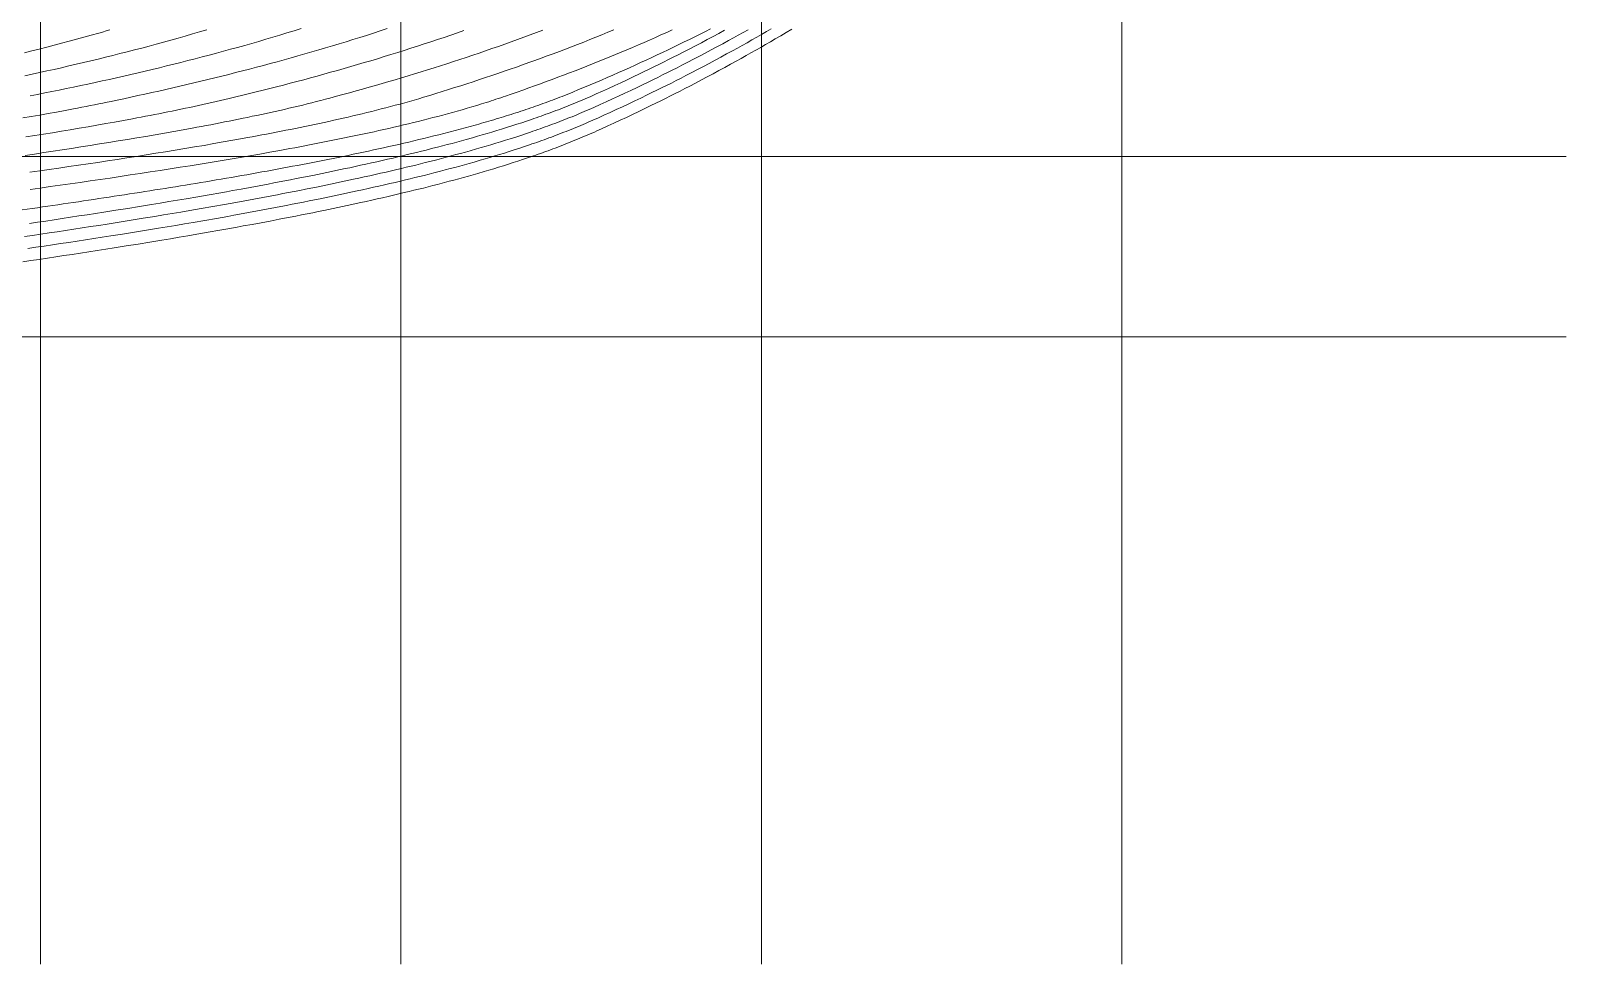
# Model space of a CAD drawing. Extents: x 11249 to 82946, y 15238 to 34763.
# Drawn here: x 61420 to 63550, y 24500 to 25796 of the extents above; entities that cross this region are included whole.
import ezdxf

# ---------------------------------------------------------------- set-up
doc = ezdxf.new("R2010")
doc.units = 0
doc.header["$LTSCALE"] = 250
doc.layers.add('03_Lines_Frames1', color=7, linetype='CONTINUOUS', lineweight=15)
doc.layers.add('03_Lines_Grid', color=253, linetype='CONTINUOUS', lineweight=15)
doc.layers.add('Make2D$Annotation$S0CO1', color=1, linetype='CONTINUOUS', true_color=0xff0000)

# ---------------------------------------------------------------- blocks, each defined once
blk = doc.blocks.new('*U7')
at = {"layer": '03_Lines_Grid'}
blk.add_line((0, -4367.6), (0, 3840), dxfattribs=at)
blk = doc.blocks.new('*U8')
at = {"layer": 'Make2D$Annotation$S0CO1', "color": 0, "linetype": 'ByBlock', "lineweight": -2, "transparency": 16777216}
for p in [(3000, 0), (3500, 0), (4000, 0), (4500, 0)]:
    blk.add_blockref('*U7', p, dxfattribs=at)

msp = doc.modelspace()

# ---------------------------------------------------------------- linework, layer by layer
at = {"layer": '03_Lines_Frames1'}
for points in [[(61409.2, 25675), (61421, 25677), (61432.7, 25679.1), (61444.4, 25681.2), (61456.2, 25683.3), (61467.9, 25685.5), (61479.6, 25687.7), (61485.4, 25688.8), (61491.2, 25689.9), (61497.1, 25691.1), (61502.9, 25692.2), (61508.7, 25693.4), (61514.6, 25694.5), (61520.4, 25695.7), (61526.2, 25696.9), (61532, 25698.1), (61537.9, 25699.3), (61549.5, 25701.8), (61559.2, 25703.9), (61568.9, 25706), (61578.7, 25708.1), (61588.4, 25710.2), (61598.1, 25712.4), (61607.8, 25714.6), (61617.5, 25716.8), (61627.2, 25719.1), (61636.9, 25721.3), (61646.6, 25723.6), (61656.2, 25725.9), (61665.9, 25728.3), (61675.6, 25730.6), (61685.2, 25733), (61694.9, 25735.4), (61704.5, 25737.9), (61714.1, 25740.3), (61723.8, 25742.8), (61733.4, 25745.4), (61743, 25747.9), (61752.6, 25750.5), (61762.2, 25753.1), (61771.8, 25755.7), (61781.4, 25758.4), (61791, 25761.1), (61800.6, 25763.8), (61810.1, 25766.6), (61819.7, 25769.4), (61829.2, 25772.2), (61838.7, 25775), (61848.3, 25777.9), (61857.8, 25780.8), (61867.3, 25783.8), (61876.7, 25786.7), (61886.2, 25789.7), (61895.7, 25792.8), (61905.2, 25795.9), (61914.6, 25799)], [(61409.2, 25475.5), (61420.6, 25477.2), (61432.1, 25478.8), (61443.5, 25480.6), (61454.9, 25482.3), (61466.4, 25484), (61477.8, 25485.7), (61489.3, 25487.5), (61500.9, 25489.3), (61512.6, 25491.1), (61524.3, 25492.9), (61536, 25494.8), (61552.5, 25497.4), (61569.1, 25500.1), (61585.6, 25502.8), (61602.2, 25505.5), (61614.3, 25507.5), (61626.3, 25509.5), (61638.4, 25511.6), (61650.5, 25513.7), (61666.6, 25516.5), (61682.7, 25519.3), (61690.7, 25520.7), (61698.7, 25522.1), (61706.8, 25523.6), (61714.8, 25525.1), (61727.3, 25527.3), (61739.7, 25529.7), (61752.2, 25532), (61764.7, 25534.4), (61772.5, 25535.9), (61780.3, 25537.4), (61788, 25538.9), (61795.8, 25540.5), (61803.6, 25542), (61811.4, 25543.6), (61819.2, 25545.1), (61827, 25546.7), (61833.4, 25548.1), (61839.8, 25549.4), (61846.2, 25550.7), (61852.7, 25552.1), (61859.1, 25553.5), (61865.5, 25554.8), (61871.9, 25556.2), (61878.3, 25557.6), (61885.8, 25559.3), (61893.4, 25561), (61900.9, 25562.7), (61908.4, 25564.4), (61916, 25566.1), (61923.5, 25567.8), (61931, 25569.6), (61938.5, 25571.4), (61945.1, 25573), (61951.7, 25574.6), (61958.3, 25576.2), (61964.9, 25577.8), (61971.5, 25579.5), (61978, 25581.2), (61984.6, 25582.9), (61994, 25585.3), (62000.6, 25587.1), (62007.3, 25588.8), (62014, 25590.6), (62020.6, 25592.5), (62027.3, 25594.3), (62033.9, 25596.2), (62040.6, 25598.1), (62049.1, 25600.6), (62055.9, 25602.6), (62062.6, 25604.6), (62069.3, 25606.6), (62076, 25608.7), (62082.8, 25610.8), (62089.5, 25613), (62096.1, 25615.1), (62103.9, 25617.7), (62110.7, 25620), (62114.1, 25621.2), (62117.5, 25622.3), (62120.9, 25623.5), (62124.3, 25624.7), (62127.7, 25625.9), (62131, 25627.1), (62134.4, 25628.3), (62137.8, 25629.6), (62141.1, 25630.8), (62144.5, 25632.1), (62147.9, 25633.3), (62151.2, 25634.6), (62154.6, 25635.9), (62158.2, 25637.3), (62165, 25640), (62168.4, 25641.4), (62171.8, 25642.7), (62175.1, 25644.1), (62178.5, 25645.5), (62181.9, 25646.9), (62185.3, 25648.3), (62188.6, 25649.7), (62192, 25651.2), (62195.4, 25652.6), (62198.7, 25654.1), (62202.1, 25655.5), (62205.4, 25657), (62208.8, 25658.5), (62212.1, 25660), (62220.7, 25663.9), (62229.3, 25667.9), (62237.9, 25671.8), (62246.5, 25675.9), (62255, 25679.9), (62263.6, 25684), (62272.1, 25688.1), (62280.6, 25692.2), (62287.3, 25695.5), (62294.1, 25698.9), (62300.8, 25702.2), (62307.5, 25705.6), (62314.3, 25709), (62321, 25712.4), (62327.7, 25715.8), (62334.3, 25719.3), (62342.5, 25723.5), (62350.6, 25727.8), (62358.7, 25732.1), (62366.8, 25736.4), (62374.8, 25740.7), (62382.9, 25745.1), (62390.9, 25749.5), (62399, 25753.9), (62405.7, 25757.7), (62412.5, 25761.5), (62419.3, 25765.3), (62426, 25769.2), (62432.8, 25773), (62439.5, 25776.9), (62446.2, 25780.8), (62452.9, 25784.7), (62460.6, 25789.2), (62468.2, 25793.7), (62475.9, 25798.3)], [(61411.5, 25510.4), (61422.9, 25512.1), (61434.4, 25513.7), (61445.8, 25515.5), (61457.2, 25517.2), (61468.6, 25518.9), (61480, 25520.6), (61491.6, 25522.4), (61503.3, 25524.2), (61514.9, 25526), (61526.5, 25527.8), (61543.1, 25530.5), (61559.6, 25533.1), (61576.1, 25535.8), (61592.6, 25538.5), (61604.6, 25540.5), (61616.7, 25542.5), (61628.7, 25544.5), (61640.8, 25546.5), (61656.8, 25549.3), (61672.8, 25552.1), (61688.9, 25554.9), (61696.9, 25556.4), (61704.9, 25557.8), (61717.3, 25560.1), (61729.8, 25562.4), (61742.2, 25564.7), (61754.6, 25567), (61762.4, 25568.5), (61770.2, 25570), (61777.9, 25571.5), (61785.7, 25573), (61793.5, 25574.5), (61801.3, 25576.1), (61809, 25577.6), (61816.8, 25579.2), (61829.6, 25581.8), (61836, 25583.1), (61842.4, 25584.5), (61848.8, 25585.8), (61855.2, 25587.2), (61861.6, 25588.5), (61868, 25589.9), (61875.5, 25591.5), (61883, 25593.2), (61890.5, 25594.8), (61898, 25596.5), (61905.5, 25598.2), (61913.1, 25599.9), (61920.6, 25601.7), (61928, 25603.4), (61934.6, 25605), (61941.2, 25606.6), (61947.8, 25608.1), (61954.3, 25609.7), (61960.9, 25611.4), (61967.5, 25613), (61974, 25614.7), (61983.4, 25617), (61990, 25618.8), (61996.7, 25620.5), (62003.3, 25622.3), (62010, 25624.1), (62016.6, 25625.9), (62023.3, 25627.7), (62029.9, 25629.5), (62038.4, 25632), (62045.2, 25633.9), (62051.9, 25635.9), (62058.6, 25637.9), (62065.3, 25639.9), (62072, 25641.9), (62078.7, 25644), (62085.4, 25646.1), (62093.1, 25648.6), (62099.9, 25650.8), (62106.7, 25653.1), (62113.5, 25655.4), (62116.9, 25656.5), (62120.2, 25657.7), (62123.6, 25658.9), (62127, 25660.1), (62130.3, 25661.3), (62133.7, 25662.5), (62137.1, 25663.7), (62140.4, 25665), (62143.8, 25666.2), (62147.3, 25667.5), (62150.8, 25668.8), (62154.2, 25670.1), (62157.6, 25671.5), (62161, 25672.8), (62164.4, 25674.1), (62167.8, 25675.5), (62171.2, 25676.8), (62174.5, 25678.2), (62177.9, 25679.6), (62181.3, 25681), (62184.7, 25682.4), (62188, 25683.8), (62191.4, 25685.3), (62194.7, 25686.7), (62198.1, 25688.2), (62201.4, 25689.7), (62210, 25693.5), (62218.6, 25697.4), (62227.2, 25701.4), (62235.8, 25705.3), (62244.3, 25709.3), (62252.8, 25713.3), (62261.4, 25717.4), (62269.9, 25721.5), (62276.6, 25724.8), (62283.3, 25728.1), (62290.1, 25731.4), (62296.8, 25734.7), (62303.5, 25738.1), (62310.2, 25741.4), (62316.9, 25744.8), (62323.6, 25748.2), (62331.7, 25752.4), (62339.8, 25756.6), (62347.9, 25760.9), (62356, 25765.1), (62364.1, 25769.4), (62372.1, 25773.8), (62380.2, 25778.1), (62388.2, 25782.5), (62395, 25786.2), (62401.7, 25790), (62408.5, 25793.7), (62415.2, 25797.5)], [(61411.5, 25765.5), (61421.8, 25768.1), (61432.1, 25770.7), (61442.5, 25773.3), (61452.8, 25776), (61463.1, 25778.7), (61473.4, 25781.5), (61483.7, 25784.3), (61494, 25787.1), (61504.3, 25789.9), (61514.6, 25792.8), (61519.7, 25794.3), (61524.8, 25795.8), (61530, 25797.3)], [(61412.5, 25623), (61425.4, 25624.9), (61438.3, 25626.9), (61451.2, 25628.8), (61464.1, 25630.8), (61477, 25632.8), (61489.9, 25634.8), (61502.8, 25636.8), (61515.7, 25638.9), (61528.6, 25641), (61541.5, 25643.1), (61554.4, 25645.2), (61567.3, 25647.4), (61580.1, 25649.5), (61593, 25651.8), (61605.9, 25654), (61618.7, 25656.3), (61631.6, 25658.6), (61644.4, 25660.9), (61650.8, 25662.1), (61657.2, 25663.3), (61663.7, 25664.5), (61670.1, 25665.7), (61676.5, 25667), (61682.9, 25668.2), (61689.3, 25669.5), (61695.7, 25670.7), (61702.1, 25672), (61708.5, 25673.3), (61714.9, 25674.6), (61721.2, 25675.9), (61727.6, 25677.3), (61734, 25678.6), (61740.4, 25680), (61746.7, 25681.3), (61753.1, 25682.7), (61759.5, 25684.2), (61765.8, 25685.6), (61772.2, 25687), (61778.5, 25688.5), (61784.8, 25690), (61791.2, 25691.5), (61797.5, 25693), (61803.8, 25694.6), (61810.1, 25696.2), (61816.4, 25697.8), (61822.7, 25699.4), (61829, 25701.1), (61835.3, 25702.7), (61844.4, 25705.1), (61853.4, 25707.6), (61862.5, 25710.1), (61871.6, 25712.6), (61880.6, 25715.1), (61889.7, 25717.7), (61898.7, 25720.2), (61907.7, 25722.8), (61916.8, 25725.5), (61925.8, 25728.1), (61934.8, 25730.8), (61943.8, 25733.5), (61952.8, 25736.3), (61961.8, 25739), (61970.7, 25741.8), (61979.7, 25744.6), (61988.7, 25747.5), (61997.6, 25750.3), (62006.5, 25753.2), (62015.5, 25756.2), (62024.4, 25759.1), (62033.3, 25762.1), (62042.2, 25765.1), (62051.1, 25768.2), (62060, 25771.3), (62068.9, 25774.4), (62077.7, 25777.5), (62086.6, 25780.7), (62095.4, 25783.9), (62104.2, 25787.1), (62113, 25790.4), (62121.8, 25793.7), (62130.6, 25797)], [(61413.5, 25648.7), (61425.8, 25650.6), (61438.2, 25652.6), (61450.5, 25654.6), (61462.8, 25656.7), (61475.2, 25658.7), (61487.5, 25660.8), (61499.8, 25662.9), (61512.1, 25665), (61524.4, 25667.2), (61536.7, 25669.4), (61549, 25671.6), (61561.3, 25673.9), (61567.4, 25675), (61573.6, 25676.2), (61579.7, 25677.4), (61585.8, 25678.6), (61592, 25679.7), (61598.1, 25680.9), (61604.2, 25682.2), (61610.3, 25683.4), (61616.5, 25684.6), (61622.6, 25685.9), (61628.7, 25687.1), (61634.8, 25688.4), (61640.9, 25689.7), (61647, 25691), (61653.1, 25692.3), (61659.1, 25693.7), (61665.2, 25695), (61671.3, 25696.4), (61677.4, 25697.8), (61683.4, 25699.2), (61689.5, 25700.6), (61695.6, 25702.1), (61705, 25704.3), (61714.4, 25706.6), (61723.8, 25708.9), (61733.2, 25711.2), (61742.6, 25713.6), (61752, 25715.9), (61761.4, 25718.3), (61770.8, 25720.7), (61780.2, 25723.2), (61789.6, 25725.7), (61798.9, 25728.1), (61808.3, 25730.7), (61817.7, 25733.2), (61827, 25735.8), (61836.3, 25738.4), (61845.7, 25741), (61855, 25743.6), (61864.3, 25746.3), (61873.6, 25749), (61882.9, 25751.8), (61892.2, 25754.5), (61901.4, 25757.3), (61910.7, 25760.1), (61920, 25763), (61929.3, 25765.9), (61938.5, 25768.8), (61947.7, 25771.7), (61957, 25774.7), (61966.2, 25777.7), (61975.4, 25780.7), (61984.6, 25783.8), (61993.7, 25786.9), (62002.9, 25790), (62012.1, 25793.2), (62021.2, 25796.4)], [(61416.1, 25493.8), (61427.5, 25495.5), (61438.9, 25497.2), (61450.4, 25498.9), (61461.8, 25500.6), (61473.2, 25502.3), (61484.6, 25504.1), (61496.3, 25505.9), (61507.9, 25507.7), (61519.6, 25509.5), (61531.2, 25511.3), (61547.8, 25513.9), (61564.3, 25516.6), (61580.9, 25519.3), (61597.4, 25522), (61609.5, 25524), (61621.5, 25526), (61633.6, 25528), (61645.6, 25530.1), (61661.7, 25532.9), (61677.8, 25535.7), (61685.8, 25537.1), (61693.8, 25538.5), (61701.8, 25540), (61709.8, 25541.4), (61722.3, 25543.7), (61734.8, 25546), (61747.2, 25548.3), (61759.6, 25550.7), (61767.4, 25552.2), (61775.2, 25553.7), (61783, 25555.2), (61790.8, 25556.7), (61798.6, 25558.3), (61806.3, 25559.8), (61814.1, 25561.4), (61821.9, 25563), (61834.7, 25565.6), (61841.1, 25566.9), (61847.5, 25568.3), (61853.9, 25569.6), (61860.3, 25571), (61866.7, 25572.4), (61873.1, 25573.8), (61880.7, 25575.4), (61888.2, 25577.1), (61895.7, 25578.8), (61903.2, 25580.4), (61910.8, 25582.2), (61918.3, 25583.9), (61925.8, 25585.6), (61933.3, 25587.4), (61939.9, 25589), (61946.5, 25590.6), (61953, 25592.2), (61959.6, 25593.8), (61966.2, 25595.4), (61972.8, 25597.1), (61979.3, 25598.8), (61988.7, 25601.2), (61995.3, 25602.9), (62002, 25604.7), (62008.7, 25606.5), (62015.3, 25608.3), (62021.9, 25610.1), (62028.6, 25611.9), (62035.2, 25613.8), (62043.8, 25616.3), (62050.5, 25618.2), (62057.2, 25620.2), (62064, 25622.3), (62070.7, 25624.3), (62077.4, 25626.4), (62084.1, 25628.5), (62090.8, 25630.6), (62098.5, 25633.2), (62105.3, 25635.4), (62112.1, 25637.7), (62115.5, 25638.9), (62118.9, 25640), (62122.3, 25641.2), (62125.6, 25642.4), (62129, 25643.6), (62132.4, 25644.8), (62135.7, 25646.1), (62139.1, 25647.3), (62142.5, 25648.5), (62145.8, 25649.8), (62149.2, 25651.1), (62152.8, 25652.4), (62156.2, 25653.8), (62159.6, 25655.1), (62163, 25656.4), (62166.4, 25657.8), (62169.8, 25659.1), (62173.1, 25660.5), (62176.5, 25661.9), (62179.9, 25663.3), (62183.3, 25664.7), (62186.6, 25666.1), (62190, 25667.5), (62193.4, 25669), (62196.7, 25670.4), (62200.1, 25671.9), (62203.4, 25673.3), (62206.8, 25674.8), (62215.4, 25678.7), (62224, 25682.6), (62232.5, 25686.6), (62241.1, 25690.6), (62249.7, 25694.6), (62258.2, 25698.7), (62266.7, 25702.7), (62275.2, 25706.9), (62282, 25710.2), (62288.7, 25713.5), (62295.4, 25716.8), (62302.2, 25720.2), (62308.9, 25723.5), (62315.6, 25726.9), (62322.3, 25730.3), (62329, 25733.8), (62337.1, 25738), (62345.2, 25742.2), (62353.3, 25746.5), (62361.4, 25750.8), (62369.5, 25755.1), (62377.5, 25759.4), (62385.5, 25763.8), (62393.6, 25768.2), (62400.4, 25772), (62407.1, 25775.7), (62413.9, 25779.5), (62420.6, 25783.3), (62427.4, 25787.2), (62434.1, 25791), (62440.8, 25794.9), (62447.5, 25798.8)], [(61418.4, 25528.7), (61429.8, 25530.3), (61441.2, 25532), (61452.6, 25533.7), (61464, 25535.5), (61475.4, 25537.2), (61487, 25539), (61498.6, 25540.8), (61510.2, 25542.6), (61521.8, 25544.4), (61538.3, 25547), (61554.8, 25549.6), (61571.3, 25552.3), (61587.8, 25554.9), (61599.8, 25556.9), (61611.9, 25558.9), (61623.9, 25560.9), (61635.9, 25563), (61651.9, 25565.7), (61667.9, 25568.5), (61684, 25571.3), (61692, 25572.7), (61700, 25574.2), (61712.4, 25576.4), (61724.8, 25578.7), (61737.2, 25581), (61749.6, 25583.3), (61757.4, 25584.8), (61765.1, 25586.3), (61772.9, 25587.8), (61780.7, 25589.3), (61788.4, 25590.8), (61796.2, 25592.3), (61803.9, 25593.8), (61811.7, 25595.4), (61824.5, 25598), (61837.3, 25600.6), (61843.7, 25602), (61850, 25603.3), (61856.4, 25604.7), (61862.8, 25606), (61870.3, 25607.6), (61877.8, 25609.3), (61885.3, 25610.9), (61892.8, 25612.6), (61900.3, 25614.3), (61907.8, 25616), (61915.3, 25617.7), (61922.8, 25619.4), (61929.4, 25621), (61936, 25622.5), (61942.5, 25624.1), (61949.1, 25625.7), (61955.6, 25627.3), (61962.2, 25628.9), (61968.8, 25630.5), (61978.1, 25632.9), (61984.7, 25634.6), (61991.4, 25636.3), (61998, 25638.1), (62004.7, 25639.8), (62011.3, 25641.6), (62017.9, 25643.4), (62024.5, 25645.3), (62033.1, 25647.6), (62039.8, 25649.6), (62046.5, 25651.5), (62053.2, 25653.5), (62059.9, 25655.5), (62066.6, 25657.5), (62073.3, 25659.5), (62080, 25661.6), (62087.7, 25664), (62094.5, 25666.2), (62101.3, 25668.5), (62108.1, 25670.7), (62114.8, 25673), (62118.2, 25674.2), (62121.6, 25675.3), (62124.9, 25676.5), (62128.3, 25677.7), (62131.7, 25678.9), (62135, 25680.1), (62138.4, 25681.3), (62141.9, 25682.7), (62145.4, 25683.9), (62148.8, 25685.2), (62152.2, 25686.5), (62155.6, 25687.8), (62159, 25689.1), (62162.4, 25690.5), (62165.8, 25691.8), (62169.2, 25693.2), (62172.6, 25694.5), (62175.9, 25695.9), (62179.3, 25697.3), (62182.7, 25698.7), (62186, 25700.1), (62189.4, 25701.6), (62192.7, 25703), (62196.1, 25704.5), (62204.7, 25708.3), (62213.3, 25712.2), (62221.8, 25716.1), (62230.4, 25720.1), (62238.9, 25724), (62247.5, 25728), (62256, 25732.1), (62264.5, 25736.1), (62271.2, 25739.4), (62278, 25742.7), (62284.7, 25746), (62291.4, 25749.3), (62298.1, 25752.6), (62304.8, 25756), (62311.5, 25759.3), (62318.2, 25762.7), (62326.3, 25766.9), (62334.4, 25771.1), (62342.5, 25775.3), (62350.6, 25779.5), (62358.7, 25783.8), (62366.7, 25788.1), (62374.8, 25792.4), (62382.8, 25796.8)], [(61419.5, 25575.8), (61433.4, 25577.7), (61447.3, 25579.7), (61461.2, 25581.7), (61475.1, 25583.6), (61488.9, 25585.6), (61502.8, 25587.6), (61516.7, 25589.7), (61530.6, 25591.7), (61544.4, 25593.8), (61558.3, 25595.9), (61572.2, 25598), (61586, 25600.1), (61599.9, 25602.2), (61613.7, 25604.4), (61627.6, 25606.6), (61641.4, 25608.8), (61655.3, 25611), (61669.1, 25613.3), (61683, 25615.6), (61696.8, 25617.9), (61710.6, 25620.2), (61724.4, 25622.6), (61738.3, 25625), (61752.1, 25627.5), (61765.9, 25630), (61772.8, 25631.3), (61779.6, 25632.5), (61786.5, 25633.8), (61793.4, 25635.1), (61800.3, 25636.4), (61807.2, 25637.7), (61814.1, 25639), (61821, 25640.4), (61827.9, 25641.7), (61834.7, 25643.1), (61841.6, 25644.5), (61848.5, 25645.9), (61855.3, 25647.3), (61862.2, 25648.7), (61869.1, 25650.1), (61875.9, 25651.6), (61882.8, 25653), (61889.6, 25654.5), (61896.5, 25656), (61903.3, 25657.5), (61910.1, 25659), (61917, 25660.6), (61923.8, 25662.2), (61930.6, 25663.8), (61937.5, 25665.4), (61944.3, 25667), (61951.1, 25668.6), (61957.9, 25670.3), (61964.7, 25672), (61971.5, 25673.7), (61978.2, 25675.5), (61985, 25677.2), (61991.8, 25679), (61998.5, 25680.9), (62005.3, 25682.7), (62012, 25684.6), (62018.7, 25686.5), (62025.5, 25688.4), (62032.2, 25690.4), (62038.9, 25692.4), (62045.6, 25694.5), (62048.9, 25695.5), (62052.2, 25696.6), (62055.6, 25697.6), (62058.9, 25698.7), (62062.2, 25699.8), (62065.5, 25700.9), (62068.8, 25702), (62072.2, 25703.1), (62075.5, 25704.2), (62078.8, 25705.3), (62086.9, 25708.1), (62095, 25710.9), (62103.1, 25713.8), (62111.2, 25716.7), (62119.2, 25719.6), (62127.3, 25722.5), (62135.4, 25725.5), (62143.4, 25728.5), (62151.5, 25731.5), (62159.5, 25734.5), (62167.5, 25737.6), (62175.6, 25740.6), (62183.6, 25743.8), (62191.6, 25746.9), (62199.6, 25750.1), (62207.5, 25753.3), (62215.5, 25756.5), (62223.5, 25759.7), (62231.4, 25763), (62239.3, 25766.3), (62247.3, 25769.7), (62255.2, 25773), (62263.1, 25776.4), (62271, 25779.8), (62278.8, 25783.2), (62286.7, 25786.7), (62294.5, 25790.2), (62302.4, 25793.7), (62310.2, 25797.3)], [(61419.7, 25705.7), (61429.7, 25707.7), (61439.7, 25709.7), (61449.7, 25711.7), (61459.7, 25713.7), (61469.6, 25715.8), (61479.6, 25717.8), (61489.6, 25719.9), (61499.6, 25722.1), (61509.5, 25724.2), (61519.5, 25726.4), (61529.4, 25728.6), (61539.3, 25730.8), (61549.3, 25733.1), (61559.2, 25735.4), (61569.1, 25737.7), (61579, 25740), (61588.9, 25742.4), (61598.8, 25744.8), (61608.7, 25747.2), (61618.6, 25749.6), (61628.5, 25752.1), (61638.4, 25754.6), (61648.2, 25757.1), (61658.1, 25759.7), (61668, 25762.3), (61677.8, 25764.9), (61687.6, 25767.6), (61697.5, 25770.3), (61707.3, 25773), (61717.1, 25775.8), (61726.9, 25778.5), (61736.6, 25781.3), (61746.4, 25784.2), (61756.2, 25787.1), (61766, 25790), (61775.7, 25793), (61785.5, 25796), (61795.2, 25799)], [(62164.2, 25707.7), (62172.2, 25711), (62180.2, 25714.3), (62188.2, 25717.6), (62196.1, 25720.9), (62204, 25724.3), (62211.9, 25727.7), (62219.8, 25731.1), (62227.6, 25734.5), (62235.4, 25737.9), (62243.2, 25741.4), (62250.9, 25744.8), (62258.6, 25748.3), (62266.3, 25751.8), (62274, 25755.4), (62281.6, 25758.9), (62289.2, 25762.5), (62296.7, 25766), (62304.3, 25769.6), (62311.8, 25773.2), (62319.2, 25776.9), (62326.7, 25780.5), (62334.1, 25784.1), (62341.4, 25787.8), (62348.8, 25791.5), (62356.1, 25795.2), (62363.3, 25798.9)]]:
    msp.add_lwpolyline(points, dxfattribs=at)
at = {"layer": '03_Lines_Frames1', "color": 2}
for points in [[(61412.1, 25733.6), (61422.3, 25735.8), (61432.5, 25738), (61442.7, 25740.3), (61452.8, 25742.5), (61463, 25744.8), (61473.2, 25747.2), (61483.3, 25749.5), (61493.5, 25751.9), (61503.6, 25754.3), (61513.7, 25756.8), (61523.9, 25759.3), (61534, 25761.8), (61544.1, 25764.3), (61554.2, 25766.9), (61564.3, 25769.5), (61574.3, 25772.1), (61584.4, 25774.8), (61594.5, 25777.5), (61604.5, 25780.3), (61614.6, 25783), (61624.6, 25785.8), (61634.6, 25788.7), (61644.6, 25791.6), (61654.6, 25794.5), (61664.6, 25797.5)], [(61419.2, 25599.7), (61432.7, 25601.6), (61446.1, 25603.5), (61459.5, 25605.5), (61473, 25607.5), (61486.4, 25609.4), (61499.8, 25611.4), (61513.3, 25613.4), (61526.7, 25615.5), (61540.1, 25617.5), (61553.5, 25619.6), (61566.9, 25621.7), (61580.3, 25623.8), (61593.7, 25626), (61607.1, 25628.1), (61620.5, 25630.3), (61633.9, 25632.5), (61647.3, 25634.8), (61660.7, 25637), (61674.1, 25639.4), (61687.4, 25641.7), (61700.8, 25644.1), (61714.2, 25646.5), (61720.8, 25647.7), (61727.5, 25648.9), (61734.2, 25650.2), (61740.9, 25651.4), (61747.5, 25652.7), (61754.2, 25654), (61760.8, 25655.2), (61767.5, 25656.5), (61774.2, 25657.9), (61780.8, 25659.2), (61787.5, 25660.5), (61794.1, 25661.9), (61800.7, 25663.2), (61807.4, 25664.6), (61814, 25666), (61820.7, 25667.4), (61827.3, 25668.8), (61833.9, 25670.3), (61840.5, 25671.8), (61847.1, 25673.2), (61853.7, 25674.7), (61860.4, 25676.2), (61866.9, 25677.8), (61873.5, 25679.3), (61880.1, 25680.9), (61886.7, 25682.5), (61893.3, 25684.1), (61899.8, 25685.8), (61906.4, 25687.5), (61913, 25689.1), (61919.5, 25690.9), (61926, 25692.6), (61932.6, 25694.4), (61939.1, 25696.2), (61945.6, 25698.1), (61952.1, 25699.9), (61958.6, 25701.8), (61965, 25703.8), (61973.7, 25706.4), (61982.3, 25709), (61990.9, 25711.7), (61999.6, 25714.4), (62008.2, 25717.1), (62016.8, 25719.8), (62025.4, 25722.6), (62034, 25725.4), (62042.6, 25728.2), (62051.2, 25731.1), (62059.8, 25733.9), (62068.4, 25736.8), (62076.9, 25739.8), (62085.5, 25742.7), (62094, 25745.7), (62102.6, 25748.7), (62111.1, 25751.8), (62119.6, 25754.8), (62128.1, 25757.9), (62136.6, 25761.1), (62145.1, 25764.2), (62153.6, 25767.4), (62162.1, 25770.6), (62170.5, 25773.9), (62178.9, 25777.1), (62187.4, 25780.4), (62195.8, 25783.7), (62204.2, 25787.1), (62212.6, 25790.5), (62220.9, 25793.9), (62229.3, 25797.3)]]:
    msp.add_lwpolyline(points, dxfattribs=at)
at = {"layer": '03_Lines_Frames1'}
for points, knots in [([(58513.5, 25706.9), (58526, 25715.5), (58537.8, 25724.5), (58561.3, 25743.4), (58573, 25753.4), (58590, 25768.2), (58595.6, 25773.2), (58606.9, 25783.2), (58612.6, 25788.2), (58623.8, 25798.2), (58629.5, 25803.2), (58640.7, 25813.2), (58646.4, 25818.2), (58663.3, 25833.3), (58674.6, 25843.2), (58697.2, 25863.2), (58708.5, 25873.1), (58742.5, 25903), (58765.1, 25922.9), (58798.9, 25953), (58810.1, 25963.1), (58832.5, 25983.3), (58843.7, 25993.4), (58877.1, 26024), (58899.1, 26044.5), (58964.5, 26107.3), (59006.8, 26149.9), (59089.2, 26238.8), (59128.8, 26284.5), (59204.3, 26379.3), (59240.2, 26428.2), (59307.4, 26529.1), (59338.7, 26581.1), (59396, 26687.9), (59422, 26742.8), (59444.9, 26798.9), (59471.2, 26863.3), (59493.5, 26929.5), (59528.7, 27064.1), (59541.5, 27132.8), (59556.1, 27271.3), (59557.8, 27341.4), (59548, 27480.6), (59536.5, 27549.8), (59517.4, 27617), (59504, 27664.1), (59487, 27710.2), (59457.2, 27777.4), (59446.6, 27799.5), (59424.2, 27843), (59412.3, 27864.5), (59375.3, 27928), (59348.7, 27968.8), (59306.5, 28029), (59292.3, 28048.7), (59270.3, 28078.2), (59263, 28087.9), (59248.2, 28107.4), (59240.7, 28117.1), (59233.3, 28126.8), (59224.9, 28137.7), (59216.5, 28148.6), (59199.6, 28170.4), (59191.1, 28181.3), (59174.2, 28203.1), (59165.7, 28214), (59148.8, 28235.8), (59140.3, 28246.7), (59123.4, 28268.5), (59115, 28279.4), (59098.2, 28301.3), (59089.9, 28312.3), (59065.2, 28345.1), (59048.6, 28367.8), (59017.1, 28413.2), (59001.5, 28437), (58980.4, 28473.3), (58973.7, 28485.6), (58961.2, 28510.8), (58955.4, 28523.6), (58939.7, 28563.1), (58931.9, 28590), (58922.9, 28646.3), (58921.8, 28674.3), (58925.9, 28730.5), (58930.9, 28757.9), (58944.9, 28811.6), (58954, 28838), (58974.7, 28889.3), (58986.5, 28914.5), (59011.7, 28963.6), (59025.3, 28987.9), (59067.5, 29058.4), (59098.8, 29104.7), (59162.7, 29193.4), (59196.7, 29237.4), (59231, 29280), (59274.4, 29333.9), (59320, 29387.6), (59411.5, 29491.7), (59458.7, 29543.7), (59600, 29695.5), (59699, 29797.1), (59821, 29919.4), (59845.6, 29944), (59895, 29993.1), (59919.8, 30017.5), (59994.2, 30090.7), (60044, 30139.4), (60143.8, 30236.4), (60193.8, 30284.9), (60293.9, 30381.7), (60344, 30430), (60444, 30526.9), (60493.9, 30575.3), (60593.6, 30672.5), (60643.3, 30721.3), (60791.9, 30868), (60890.1, 30966.8), (61083.8, 31167.1), (61178.9, 31268.4), (61365.6, 31475.8), (61456.1, 31580.7), (61544.6, 31688.7), (61647.3, 31814), (61745.1, 31940.7), (61935, 32202.7), (62025.4, 32335.5), (62163, 32549.5), (62212.2, 32628.4), (62260.3, 32708)], [0.000368, 0.000368, 0.000368, 0.000368, 45.6909, 45.6909, 90.499787, 90.499787, 113.114417, 113.114417, 135.729326, 135.729326, 158.344219, 158.344219, 180.959113, 180.959113, 226.17334, 226.17334, 271.387636, 271.387636, 361.816231, 361.816231, 407.042962, 407.042962, 452.269977, 452.269977, 542.863446, 542.863446, 724.269376, 724.269376, 906.155775, 906.155775, 1087.928086, 1087.928086, 1269.712574, 1269.712574, 1451.448524, 1451.448524, 1451.448524, 1660.526787, 1660.526787, 1869.605989, 1869.605989, 2079.150013, 2079.150013, 2288.786819, 2288.786819, 2288.786819, 2435.605567, 2435.605567, 2509.03086, 2509.03086, 2582.464612, 2582.464612, 2729.438321, 2729.438321, 2802.962585, 2802.962585, 2839.620177, 2839.620177, 2876.278558, 2876.278558, 2876.278558, 2917.763973, 2917.763973, 2959.24948, 2959.24948, 3000.734995, 3000.734995, 3042.220513, 3042.220513, 3083.709515, 3083.709515, 3125.198646, 3125.198646, 3207.369577, 3207.369577, 3291.240003, 3291.240003, 3333.44631, 3333.44631, 3375.694371, 3375.694371, 3461.261978, 3461.261978, 3546.843125, 3546.843125, 3630.392336, 3630.392336, 3713.671315, 3713.671315, 3796.723495, 3796.723495, 3879.803715, 3879.803715, 4044.114898, 4044.114898, 4208.816811, 4208.816811, 4208.816811, 4416.804201, 4416.804201, 4625.215559, 4625.215559, 5039.718966, 5039.718966, 5144.273676, 5144.273676, 5248.828998, 5248.828998, 5457.939587, 5457.939587, 5667.050409, 5667.050409, 5876.161659, 5876.161659, 6085.292044, 6085.292044, 6294.422698, 6294.422698, 6712.589853, 6712.589853, 7131.40665, 7131.40665, 7550.866105, 7550.866105, 7550.866105, 8036.542689, 8036.542689, 8521.143825, 8521.143825, 8799.433047, 8799.433047, 8799.433047, 8799.433047]), ([(59451.8, 25310.8), (59525.2, 25319.6), (59598.7, 25328.3), (59672.1, 25337), (59748, 25346), (59824, 25354.9), (59899.9, 25363.8), (59975.8, 25372.8), (60051.8, 25381.6), (60127.7, 25390.5), (60203.7, 25399.3), (60279.6, 25408.2), (60355.6, 25417), (60431.5, 25425.9), (60507.4, 25434.8), (60583.4, 25443.7), (60659.3, 25452.6), (60735.2, 25461.6), (60811.2, 25470.8), (60849.1, 25475.3), (60887.1, 25479.9), (60925, 25484.6), (60963, 25489.2), (61000.9, 25493.9), (61038.8, 25498.6), (61076.8, 25503.4), (61114.7, 25508.2), (61152.6, 25513.1), (61190.5, 25517.9), (61228.4, 25522.9), (61266.3, 25528), (61304.2, 25533), (61342.1, 25538.2), (61379.9, 25543.5), (61417.8, 25548.8), (61455.6, 25554.2), (61493.5, 25559.9), (61531.3, 25565.5), (61569.1, 25571.3), (61606.8, 25577.3), (61625.7, 25580.4), (61644.5, 25583.5), (61663.4, 25586.6), (61682.2, 25589.8), (61701.1, 25593), (61719.9, 25596.3), (61738.7, 25599.6), (61757.5, 25603.1), (61776.3, 25606.6), (61795.1, 25610.1), (61813.9, 25613.7), (61832.6, 25617.4), (61851.4, 25621.2), (61870.1, 25625), (61888.8, 25629.1), (61907.5, 25633.1), (61926.1, 25637.3), (61944.7, 25641.6), (61963.3, 25646), (61981.9, 25650.6), (62000.4, 25655.4), (62009.7, 25657.8), (62018.9, 25660.2), (62028.1, 25662.8), (62037.3, 25665.3), (62046.5, 25667.9), (62055.7, 25670.6), (62064.9, 25673.3), (62074, 25676.1), (62083.1, 25678.9), (62092.2, 25681.8), (62101.3, 25684.7), (62110.4, 25687.8), (62119.4, 25690.9), (62128.4, 25694.1), (62137.4, 25697.4), (62141.9, 25699), (62146.4, 25700.7), (62150.8, 25702.4), (62155.3, 25704.1), (62159.7, 25705.9), (62164.2, 25707.7)], [924.986784, 924.986784, 924.986784, 924.986784, 1146.86436, 1146.86436, 1146.86436, 1376.237229, 1376.237229, 1376.237229, 1605.610089, 1605.610089, 1605.610089, 1834.982946, 1834.982946, 1834.982946, 2064.355817, 2064.355817, 2064.355817, 2293.728736, 2293.728736, 2293.728736, 2408.415184, 2408.415184, 2408.415184, 2523.101649, 2523.101649, 2523.101649, 2637.788139, 2637.788139, 2637.788139, 2752.47468, 2752.47468, 2752.47468, 2867.161295, 2867.161295, 2867.161295, 2981.848071, 2981.848071, 2981.848071, 3096.535131, 3096.535131, 3096.535131, 3153.878465, 3153.878465, 3153.878465, 3211.221857, 3211.221857, 3211.221857, 3268.565317, 3268.565317, 3268.565317, 3325.908892, 3325.908892, 3325.908892, 3383.252637, 3383.252637, 3383.252637, 3440.596694, 3440.596694, 3440.596694, 3497.941266, 3497.941266, 3497.941266, 3526.613112, 3526.613112, 3526.613112, 3555.285053, 3555.285053, 3555.285053, 3583.957095, 3583.957095, 3583.957095, 3612.629313, 3612.629313, 3612.629313, 3641.301777, 3641.301777, 3641.301777, 3655.637717, 3655.637717, 3655.637717, 3669.973694, 3669.973694, 3669.973694, 3669.973694])]:
    msp.add_open_spline(points, degree=3, knots=knots, dxfattribs=at)
at = {"layer": '03_Lines_Grid'}
for p, q in [((12843.7, 25621.5), (63550.2, 25621.5)), ((12843.7, 25371.5), (63550.2, 25371.5))]:
    msp.add_line(p, q, dxfattribs=at)

# ---------------------------------------------------------------- block references
at = {"layer": 'Make2D$Annotation$S0CO1'}
msp.add_blockref('*U8', (58433.8, 28868.1), dxfattribs=at)

doc.saveas('drawing.dxf')
